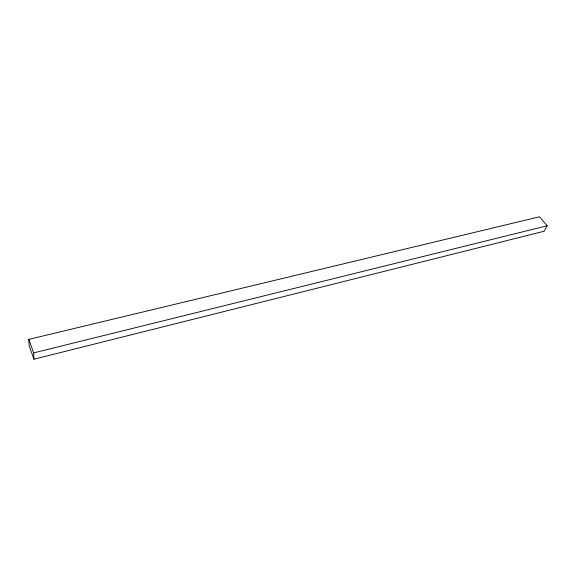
<?xml version="1.0" encoding="UTF-8"?>
<svg xmlns="http://www.w3.org/2000/svg" width="576" height="576" viewBox="0 0 576 576"><rect width="100%" height="100%" fill="white"/><g stroke="black" fill="none" stroke-linecap="round" stroke-linejoin="round"><path stroke-width="0.86" d="M547.2 225.756L544.075 231.257L33.941 359.222L29.146 345.744L28.8 339.372L539.561 216.778L547.2 225.756L33.638 352.901L33.941 359.222M28.8 339.372L33.638 352.901"/></g></svg>
